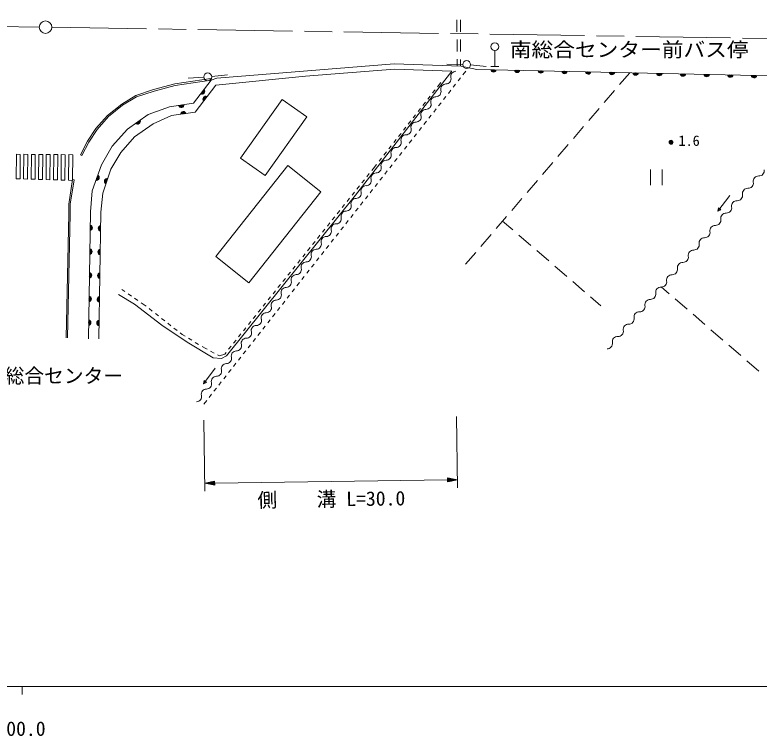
# Model space of a CAD drawing. Units: millimetres, scale not verified. Extents: x 40000 to 680000, y 20000 to 380000.
# Drawn here: x 467069 to 561345, y 198715 to 290061 of the extents above; entities that cross this region are included whole.
import ezdxf
from ezdxf.enums import TextEntityAlignment as Align

# ---------------------------------------------------------------- set-up
doc = ezdxf.new("R2010")
doc.units = ezdxf.units.MM
doc.header["$LTSCALE"] = 1000
doc.linetypes.add('CHAIN', pattern=[18.5, 12, -1.5, 3.5, -1.5])
for name, color, linetype, lineweight in [('M-BGD', 7, 'Continuous', 13), ('M-BMK', 2, 'CHAIN', 13), ('M-BMK-SRVR', 3, 'Continuous', 13), ('M-STR-HTXT', 7, 'Continuous', 13), ('M-STR-STRD', 7, 'Continuous', 13), ('M-TTL-BAND', 7, 'Continuous', 13)]:
    doc.layers.add(name, color=color, linetype=linetype, lineweight=lineweight)
doc.layers.add('M-BGD-HTXT', color=7, linetype='Continuous')
doc.styles.add('ＭＳ ゴシック', font='')
doc.styles.get('ＭＳ ゴシック').set_extended_font_data('MS Gothic')

msp = doc.modelspace()

# ---------------------------------------------------------------- linework, layer by layer
at = {"layer": 'M-BGD'}
for p, q in [((523067, 289434), (523073, 287934)), ((523499, 289427), (523505, 287927)), ((523078, 286934), (523084, 285434)), ((523509, 286927), (523515, 285427)), ((527867, 285537), (527867, 283537)), ((523798, 283784), (521798, 283840)), ((523088, 284434), (523092, 283599)), ((523520, 284427), (523523, 283592)), ((524201, 282943), (523832, 282474)), ((524795, 283717), (526783, 283504)), ((527367, 283537), (528367, 283537)), ((491005, 282179), (489009, 282055)), ((492001, 282264), (493989, 282483)), ((523523, 282081), (523214, 281688)), ((543679, 281233), (544967, 282734)), ((520609, 280960), (521044, 281514)), ((522904, 281296), (522595, 280903)), ((519992, 280173), (520301, 280567)), ((522286, 280510), (521977, 280117)), ((541725, 278956), (543028, 280474)), ((519375, 279387), (519684, 279780)), ((521668, 279724), (521358, 279331)), ((518141, 277813), (518450, 278206)), ((518758, 278600), (519067, 278993)), ((520431, 278152), (520121, 277759)), ((521049, 278938), (520740, 278545)), ((539772, 276679), (541074, 278197)), ((517524, 277026), (517832, 277419)), ((519812, 277366), (519503, 276973)), ((516907, 276239), (517215, 276632)), ((519194, 276581), (518885, 276188)), ((516290, 275452), (516598, 275846)), ((518575, 275795), (518266, 275402)), ((537818, 274403), (539120, 275921)), ((515673, 274665), (515981, 275059)), ((517957, 275009), (517648, 274616)), ((514438, 273091), (514747, 273485)), ((515056, 273878), (515364, 274272)), ((516720, 273437), (516411, 273044)), ((517338, 274223), (517029, 273830)), ((535864, 272126), (537167, 273644)), ((513821, 272305), (514130, 272698)), ((516102, 272651), (515792, 272258)), ((513204, 271518), (513513, 271911)), ((515483, 271866), (515174, 271473)), ((512461, 270570), (512896, 271124)), ((514865, 271080), (514555, 270687)), ((533910, 269849), (535213, 271367)), ((511653, 269561), (511966, 269952)), ((512278, 270342), (512461, 270570)), ((514246, 270294), (513937, 269901)), ((547579, 270488), (547579, 268488)), ((549079, 270488), (549079, 268488)), ((511028, 268781), (511340, 269171)), ((513009, 268722), (512700, 268329)), ((513628, 269508), (513319, 269115)), ((531957, 267573), (533259, 269091)), ((510403, 268001), (510715, 268391)), ((512391, 267936), (512082, 267543)), ((509152, 266440), (509465, 266830)), ((509777, 267220), (510090, 267610)), ((511772, 267151), (511463, 266758)), ((530003, 265296), (531306, 266814)), ((557631, 267183), (556101, 265206)), ((508527, 265659), (508839, 266050)), ((511154, 266365), (510845, 265972)), ((507901, 264879), (508214, 265269)), ((510536, 265579), (510226, 265186)), ((556101, 265206), (556182, 265618)), ((556478, 265388), (556101, 265206)), ((556182, 265618), (556478, 265388)), ((507276, 264099), (507589, 264489)), ((509299, 264007), (508989, 263614)), ((509917, 264793), (509608, 264400)), ((528049, 263020), (529352, 264537)), ((506651, 263318), (506964, 263708)), ((508680, 263221), (508371, 262829)), ((528850, 263952), (530156, 262826)), ((505400, 261757), (505713, 262147)), ((506026, 262538), (506338, 262928)), ((508062, 262436), (507753, 262043)), ((526096, 260743), (527398, 262261)), ((530913, 262172), (532428, 260866)), ((504775, 260977), (505088, 261367)), ((507443, 261650), (507134, 261257)), ((504150, 260196), (504463, 260587)), ((506825, 260864), (506516, 260471)), ((533185, 260213), (534699, 258907)), ((503525, 259416), (503837, 259806)), ((505588, 259292), (505279, 258899)), ((506206, 260078), (505897, 259685)), ((524156, 258483), (525445, 259984)), ((502899, 258636), (503212, 259026)), ((504970, 258506), (504660, 258114)), ((501649, 257075), (501962, 257465)), ((502274, 257855), (502587, 258245)), ((504351, 257721), (504042, 257328)), ((535457, 258254), (536971, 256947)), ((501024, 256294), (501336, 256685)), ((503733, 256935), (503424, 256542)), ((500398, 255514), (500711, 255904)), ((503114, 256149), (502805, 255756)), ((537728, 256294), (539243, 254988)), ((548953, 255602), (549942, 254749)), ((480626, 255271), (481001, 255016)), ((481415, 254734), (481828, 254452)), ((499773, 254734), (500086, 255124)), ((501877, 254577), (501568, 254184)), ((502496, 255363), (502187, 254970)), ((482241, 254171), (482654, 253889)), ((483067, 253608), (483443, 253352)), ((499148, 253953), (499460, 254343)), ((501259, 253791), (500950, 253399)), ((540000, 254335), (541306, 253208)), ((550699, 254096), (552214, 252790)), ((483443, 253352), (483682, 253164)), ((484075, 252856), (484469, 252548)), ((497897, 252392), (498210, 252782)), ((498523, 253173), (498835, 253563)), ((500641, 253006), (500331, 252613)), ((484862, 252239), (485256, 251931)), ((497272, 251612), (497585, 252002)), ((500022, 252220), (499713, 251827)), ((552971, 252138), (554486, 250832)), ((485650, 251622), (486043, 251314)), ((486437, 251006), (486830, 250697)), ((496647, 250831), (496959, 251222)), ((499404, 251434), (499094, 251041)), ((487224, 250389), (487617, 250080)), ((496022, 250051), (496334, 250441)), ((498167, 249862), (497858, 249469)), ((498785, 250648), (498476, 250255)), ((555243, 250179), (556758, 248873)), ((488011, 249772), (488250, 249585)), ((488250, 249585), (488631, 249357)), ((489060, 249100), (489489, 248843)), ((495396, 249271), (495709, 249661)), ((497548, 249076), (497239, 248684)), ((489918, 248586), (490347, 248329)), ((490776, 248072), (491156, 247844)), ((494146, 247710), (494458, 248100)), ((494771, 248490), (495084, 248880)), ((496930, 248291), (496621, 247898)), ((557516, 248220), (559030, 246914)), ((491156, 247844), (491419, 247704)), ((491860, 247469), (492301, 247233)), ((493004, 246858), (493650, 247091)), ((493650, 247091), (493833, 247320)), ((496311, 247505), (496002, 247112)), ((492742, 246998), (493004, 246858)), ((495693, 246719), (495384, 246326)), ((559788, 246261), (561302, 244955)), ((492457, 245333), (490960, 243331)), ((494456, 245147), (494147, 244754)), ((495075, 245933), (494765, 245540)), ((493838, 244361), (493528, 243969)), ((490960, 243331), (491034, 243744)), ((491334, 243519), (490960, 243331)), ((491034, 243744), (491334, 243519)), ((493219, 243576), (492910, 243183)), ((492601, 242790), (492292, 242397)), ((491982, 242004), (491673, 241611)), ((491364, 241218), (490995, 240749))]:
    msp.add_line(p, q, dxfattribs=at)
for points in [[(491914, 281812), (492639, 282039), (515135, 283851), (523620, 283582)], [(492504, 281142), (493374, 281232), (503882, 282290), (515151, 283167), (522436, 282936)], [(522436, 282936), (510208, 267215), (493865, 246858)], [(523620, 283582), (525580, 283161), (568814, 282210), (568868, 283573), (570969, 283519)], [(476377, 249040), (476628, 265131), (476879, 267786), (478027, 271087), (479390, 273419), (481346, 275599), (483947, 277465), (486638, 278398), (489688, 278873), (491914, 281812)], [(492504, 281142), (489903, 277725), (486925, 277303), (484567, 276268), (482241, 274600), (480474, 272629), (479244, 270526), (478192, 267500), (477961, 265058), (477710, 249019)], [(493865, 246858), (493237, 246553), (492179, 246607), (488896, 248598), (485685, 250769), (482205, 253442), (480178, 254626)]]:
    msp.add_lwpolyline(points, dxfattribs=at)
for points in [[(504055, 277131), (498781, 269704), (495641, 271933), (500915, 279360)], [(467759, 272392), (467259, 272406), (467223, 269302), (467723, 269288)], [(468671, 269261), (468707, 272386), (468207, 272400), (468171, 269276)], [(469619, 269235), (469655, 272380), (469155, 272394), (469119, 269249)], [(470567, 269208), (470603, 272374), (470103, 272388), (470067, 269222)], [(471515, 269181), (471551, 272368), (471052, 272382), (471015, 269195)], [(472463, 269154), (472500, 272362), (472000, 272376), (471963, 269169)], [(473411, 269128), (473448, 272356), (472948, 272370), (472911, 269142)], [(474396, 272350), (473896, 272364), (473859, 269115), (474358, 269101)], [(505813, 267659), (496700, 256141), (492512, 259455), (501625, 270972)]]:
    msp.add_lwpolyline(points, close=True, dxfattribs=at)
for centre, radius in [((527867, 286037), 500), ((524297, 283770), 500), ((491504, 282210), 500), ((550195, 273937), 250), ((550195, 273937), 204), ((550195, 273937), 159), ((550195, 273937), 114), ((550195, 273937), 68.2), ((550195, 273937), 22.7)]:
    msp.add_circle(centre, radius, dxfattribs=at)
for centre, radius, start, end in [((522937, 282272), 649, 89.78428, 193.93434), ((527703, 283168), 354, 187.53758, 349.94276), ((527703, 283168), 283, 189.76162, 347.71872), ((527703, 283168), 212, 193.50795, 343.9724), ((527703, 283168), 142, 201.21968, 336.26067), ((527703, 283168), 100, 211.53734, 325.943), ((530702, 283102), 354, 187.53758, 349.94276), ((530702, 283102), 283, 189.76162, 347.71872), ((530702, 283102), 212, 193.50795, 343.9724), ((530702, 283102), 142, 201.21968, 336.26067), ((530702, 283102), 100, 211.53734, 325.943), ((533702, 283036), 354, 187.53758, 349.94276), ((533702, 283036), 283, 189.76162, 347.71872), ((533702, 283036), 212, 193.50795, 343.9724), ((533702, 283036), 142, 201.21968, 336.26067), ((533702, 283036), 100, 211.53734, 325.943), ((536701, 282970), 354, 187.53758, 349.94276), ((536701, 282970), 283, 189.76162, 347.71872), ((536701, 282970), 212, 193.50795, 343.9724), ((536701, 282970), 142, 201.21968, 336.26067), ((536701, 282970), 100, 211.53734, 325.943), ((539700, 282904), 354, 187.53758, 349.94276), ((539700, 282904), 283, 189.76162, 347.71872), ((539700, 282904), 212, 193.50795, 343.9724), ((539700, 282904), 142, 201.21968, 336.26067), ((539700, 282904), 100, 211.53734, 325.943), ((521677, 281959), 649, 269.78428, 13.93434), ((542699, 282838), 354, 187.53758, 349.94276), ((542699, 282838), 283, 189.76162, 347.71872), ((542699, 282838), 212, 193.50795, 343.9724), ((542699, 282838), 142, 201.21968, 336.26067), ((542699, 282838), 100, 211.53734, 325.943), ((545699, 282772), 354, 187.53758, 349.94276), ((545699, 282772), 283, 189.76162, 347.71872), ((545699, 282772), 212, 193.50795, 343.9724), ((545699, 282772), 142, 201.21968, 336.26067), ((545699, 282772), 100, 211.53734, 325.943), ((548698, 282706), 354, 187.53758, 349.94276), ((548698, 282706), 283, 189.76162, 347.71872), ((548698, 282706), 212, 193.50795, 343.9724), ((548698, 282706), 142, 201.21968, 336.26067), ((548698, 282706), 100, 211.53734, 325.943), ((551697, 282640), 354, 187.53758, 349.94276), ((551697, 282640), 283, 189.76162, 347.71872), ((551697, 282640), 212, 193.50795, 343.9724), ((551697, 282640), 142, 201.21968, 336.26067), ((551697, 282640), 100, 211.53734, 325.943), ((554696, 282574), 354, 187.53758, 349.94276), ((554696, 282574), 283, 189.76162, 347.71872), ((554696, 282574), 212, 193.50795, 343.9724), ((554696, 282574), 142, 201.21968, 336.26067), ((554696, 282574), 100, 211.53734, 325.943), ((557696, 282508), 354, 187.53758, 349.94276), ((557696, 282508), 283, 189.76162, 347.71872), ((557696, 282508), 212, 193.50795, 343.9724), ((557696, 282508), 142, 201.21968, 336.26067), ((557696, 282508), 100, 211.53734, 325.943), ((560695, 282442), 354, 187.53758, 349.94276), ((560695, 282442), 283, 189.76162, 347.71872), ((560695, 282442), 212, 193.50795, 343.9724), ((560695, 282442), 142, 201.21968, 336.26067), ((560695, 282442), 100, 211.53734, 325.943), ((521673, 280662), 649, 89.78428, 193.93434), ((490757, 280375), 354, 241.66411, 44.06929), ((490757, 280375), 283, 243.88815, 41.84525), ((490757, 280375), 212, 247.63447, 38.09892), ((490757, 280375), 142, 255.3462, 30.38719), ((490757, 280375), 100, 265.66386, 20.06953), ((520413, 280349), 649, 269.78428, 13.93434), ((491247, 279401), 354, 61.52066, 223.92584), ((491247, 279401), 283, 63.7447, 221.7018), ((491247, 279401), 212, 67.49102, 217.95547), ((491247, 279401), 142, 75.20275, 210.24374), ((491247, 279401), 100, 85.52042, 199.92608), ((520408, 279052), 649, 89.78428, 193.93434), ((488155, 278689), 354, 197.65751, 0.06268), ((488155, 278689), 283, 199.88155, 357.83865), ((488155, 278689), 212, 203.62787, 354.09232), ((488155, 278689), 142, 211.3396, 346.38059), ((488155, 278689), 100, 221.65726, 336.06293), ((519149, 278739), 649, 269.78428, 13.93434), ((488422, 277460), 354, 16.85502, 179.2602), ((488422, 277460), 283, 19.07906, 177.03616), ((488422, 277460), 212, 22.82538, 173.28983), ((488422, 277460), 142, 30.53711, 165.5781), ((488422, 277460), 100, 40.85477, 155.26044), ((517885, 277129), 649, 269.78428, 13.93434), ((519144, 277442), 649, 89.78428, 193.93434), ((482615, 276576), 354, 224.44707, 26.85225), ((482615, 276576), 283, 226.67111, 24.62821), ((482615, 276576), 212, 230.41743, 20.88188), ((482615, 276576), 142, 238.12916, 13.17015), ((482615, 276576), 100, 248.44682, 2.85249), ((517880, 275832), 649, 89.78428, 193.93434), ((516621, 275520), 649, 269.78428, 13.93434), ((516616, 274222), 649, 89.78428, 193.93434), ((515357, 273910), 649, 269.78428, 13.93434), ((515352, 272612), 649, 89.78428, 193.93434), ((514088, 271002), 649, 89.78428, 193.93434), ((514093, 272300), 649, 269.78428, 13.93434), ((512828, 270690), 649, 269.78428, 13.93434), ((477402, 269455), 354, 259.6184, 62.02358), ((477402, 269455), 283, 261.84244, 59.79954), ((477402, 269455), 212, 265.58877, 56.05322), ((512824, 269393), 649, 89.78428, 193.93434), ((561264, 268992), 666, 87.36565, 190.05979), ((561325, 270322), 666, 267.36565, 10.05979), ((477402, 269455), 142, 273.3005, 48.34149), ((477402, 269455), 100, 283.61816, 38.02382), ((478769, 268996), 354, 79.6184, 242.02358), ((478769, 268996), 283, 81.84244, 239.79954), ((478769, 268996), 212, 85.58877, 236.05322), ((478769, 268996), 142, 93.3005, 228.34149), ((478769, 268996), 100, 103.61816, 218.02382), ((511564, 269080), 649, 269.78428, 13.93434), ((559953, 268759), 666, 267.36565, 10.05979), ((511559, 267783), 649, 89.78428, 193.93434), ((559892, 267429), 666, 87.36565, 190.05979), ((510295, 266173), 649, 89.78428, 193.93434), ((510300, 267470), 649, 269.78428, 13.93434), ((558580, 267196), 666, 267.36565, 10.05979), ((509036, 265860), 649, 269.78428, 13.93434), ((558519, 265865), 666, 87.36565, 190.05979), ((509031, 264563), 649, 89.78428, 193.93434), ((557146, 264302), 666, 87.36565, 190.05979), ((557207, 265633), 666, 267.36565, 10.05979), ((507772, 264250), 649, 269.78428, 13.93434), ((555835, 264070), 666, 267.36565, 10.05979), ((476542, 263086), 354, 277.90323, 80.30841), ((476542, 263086), 283, 280.12727, 78.08437), ((476542, 263086), 212, 283.8736, 74.33805), ((476542, 263086), 142, 291.58533, 66.62632), ((476542, 263086), 100, 301.90299, 56.30866), ((477983, 263037), 354, 97.90323, 260.30841), ((477983, 263037), 283, 100.12727, 258.08437), ((477983, 263037), 212, 103.8736, 254.33805), ((477983, 263037), 142, 111.58533, 246.62632), ((477983, 263037), 100, 121.90299, 236.30866), ((507767, 262953), 649, 89.78428, 193.93434), ((555774, 262739), 666, 87.36565, 190.05979), ((506508, 262641), 649, 269.78428, 13.93434), ((554462, 262506), 666, 267.36565, 10.05979), ((505243, 261031), 649, 269.78428, 13.93434), ((506503, 261343), 649, 89.78428, 193.93434), ((554401, 261176), 666, 87.36565, 190.05979), ((476495, 260086), 354, 277.90323, 80.30841), ((476495, 260086), 283, 280.12727, 78.08437), ((476495, 260086), 212, 283.8736, 74.33805), ((476495, 260086), 142, 291.58533, 66.62632), ((477936, 260037), 354, 97.90323, 260.30841), ((477936, 260037), 283, 100.12727, 258.08437), ((477936, 260037), 212, 103.8736, 254.33805), ((505239, 259733), 649, 89.78428, 193.93434), ((553028, 259613), 666, 87.36565, 190.05979), ((553089, 260943), 666, 267.36565, 10.05979), ((476495, 260086), 100, 301.90299, 56.30866), ((477936, 260037), 142, 111.58533, 246.62632), ((477936, 260037), 100, 121.90299, 236.30866), ((503979, 259421), 649, 269.78428, 13.93434), ((551717, 259380), 666, 267.36565, 10.05979), ((503974, 258123), 649, 89.78428, 193.93434), ((551656, 258050), 666, 87.36565, 190.05979), ((476448, 257086), 354, 277.90323, 80.30841), ((477890, 257038), 354, 97.90323, 260.30841), ((502715, 257811), 649, 269.78428, 13.93434), ((550344, 257817), 666, 267.36565, 10.05979), ((476448, 257086), 283, 280.12727, 78.08437), ((476448, 257086), 212, 283.8736, 74.33805), ((476448, 257086), 142, 291.58533, 66.62632), ((476448, 257086), 100, 301.90299, 56.30866), ((477890, 257038), 283, 100.12727, 258.08437), ((477890, 257038), 212, 103.8736, 254.33805), ((477890, 257038), 142, 111.58533, 246.62632), ((477890, 257038), 100, 121.90299, 236.30866), ((502710, 256513), 649, 89.78428, 193.93434), ((550283, 256486), 666, 87.36565, 190.05979), ((501446, 254904), 649, 89.78428, 193.93434), ((501451, 256201), 649, 269.78428, 13.93434), ((548910, 254923), 666, 87.36565, 190.05979), ((548971, 256254), 666, 267.36565, 10.05979), ((500187, 254591), 649, 269.78428, 13.93434), ((547599, 254691), 666, 267.36565, 10.05979), ((476401, 254087), 354, 277.90323, 80.30841), ((476401, 254087), 283, 280.12727, 78.08437), ((476401, 254087), 212, 283.8736, 74.33805), ((476401, 254087), 142, 291.58533, 66.62632), ((476401, 254087), 100, 301.90299, 56.30866), ((477843, 254038), 354, 97.90323, 260.30841), ((477843, 254038), 283, 100.12727, 258.08437), ((477843, 254038), 212, 103.8736, 254.33805), ((477843, 254038), 142, 111.58533, 246.62632), ((477843, 254038), 100, 121.90299, 236.30866), ((500182, 253294), 649, 89.78428, 193.93434), ((547538, 253360), 666, 87.36565, 190.05979), ((498923, 252981), 649, 269.78428, 13.93434), ((546226, 253127), 666, 267.36565, 10.05979), ((498918, 251684), 649, 89.78428, 193.93434), ((546165, 251797), 666, 87.36565, 190.05979), ((476354, 251087), 354, 277.90323, 80.30841), ((476354, 251087), 283, 280.12727, 78.08437), ((476354, 251087), 212, 283.8736, 74.33805), ((476354, 251087), 142, 291.58533, 66.62632), ((476354, 251087), 100, 301.90299, 56.30866), ((477796, 251038), 354, 97.90323, 260.30841), ((477796, 251038), 283, 100.12727, 258.08437), ((477796, 251038), 212, 103.8736, 254.33805), ((477796, 251038), 142, 111.58533, 246.62632), ((477796, 251038), 100, 121.90299, 236.30866), ((497659, 251371), 649, 269.78428, 13.93434), ((544792, 250234), 666, 87.36565, 190.05979), ((544854, 251564), 666, 267.36565, 10.05979), ((496394, 249762), 649, 269.78428, 13.93434), ((497654, 250074), 649, 89.78428, 193.93434), ((543481, 250001), 666, 267.36565, 10.05979), ((496389, 248464), 649, 89.78428, 193.93434), ((543420, 248671), 666, 87.36565, 190.05979), ((495130, 248152), 649, 269.78428, 13.93434), ((542108, 248438), 666, 267.36565, 10.05979), ((495125, 246854), 649, 89.78428, 193.93434), ((493866, 246542), 649, 269.78428, 13.93434), ((493861, 245244), 649, 89.78428, 193.93434), ((492597, 243634), 649, 89.78428, 193.93434), ((492602, 244932), 649, 269.78428, 13.93434), ((491338, 243322), 649, 269.78428, 13.93434), ((491333, 242025), 649, 89.78428, 193.93434), ((490074, 241712), 649, 269.78428, 13.93434)]:
    msp.add_arc(centre, radius, start, end, dxfattribs=at)
at = {"layer": 'M-BMK'}
for p, q in [((371975, 290061), (470150, 288518)), ((471750, 288493), (570245, 286945))]:
    msp.add_line(p, q, dxfattribs=at)
at = {"layer": 'M-BMK-SRVR'}
msp.add_circle((470950, 288505), 800, dxfattribs=at)
at = {"layer": 'M-STR-HTXT'}
for p, q in [((491022, 238750), (491143, 229750)), ((523017, 239180), (523138, 230181)), ((491130, 230750), (492376, 231017)), ((492383, 230517), (492376, 231017)), ((492379, 230767), (521875, 231164)), ((523125, 231181), (521871, 231414)), ((521871, 231414), (521878, 230914)), ((522122, 231367), (521872, 231364)), ((521873, 231314), (522373, 231321)), ((522623, 231274), (521873, 231264)), ((521874, 231214), (522874, 231228)), ((523125, 231181), (521875, 231164)), ((521875, 231114), (522875, 231128)), ((522626, 231074), (521876, 231064)), ((521877, 231014), (522377, 231021)), ((523125, 231181), (521878, 230914)), ((491130, 230750), (492379, 230767)), ((491130, 230750), (492383, 230517)), ((492379, 230817), (491379, 230804)), ((492380, 230717), (491380, 230704)), ((491628, 230857), (492378, 230867)), ((491631, 230657), (492381, 230667)), ((492377, 230917), (491878, 230910)), ((492381, 230617), (491882, 230610)), ((492127, 230964), (492377, 230967)), ((492132, 230564), (492382, 230567)), ((522127, 230967), (521877, 230964))]:
    msp.add_line(p, q, dxfattribs=at)
at = {"layer": 'M-STR-STRD'}
for p, q in [((491883, 282010), (491914, 281812)), ((475361, 272350), (475538, 272257)), ((474374, 269201), (474572, 269171))]:
    msp.add_line(p, q, dxfattribs=at)
for points in [[(475361, 272350), (476258, 274054), (477316, 275686), (478787, 277337), (480599, 278772), (482411, 279866), (484636, 280593), (487344, 281311), (491883, 282010)], [(475538, 272257), (476431, 273953), (477476, 275565), (478925, 277191), (480713, 278607), (482495, 279683), (484692, 280401), (487385, 281114), (491914, 281812)], [(473549, 249145), (473890, 264878), (473890, 266098), (474374, 269201)], [(473749, 249141), (474090, 264876), (474090, 266082), (474572, 269171)]]:
    msp.add_lwpolyline(points, dxfattribs=at)
at = {"layer": 'M-TTL-BAND'}
for p, q in [((40000, 205000), (579000, 205000)), ((468000, 205000), (468000, 204000))]:
    msp.add_line(p, q, dxfattribs=at)

# ---------------------------------------------------------------- texts
at = {"layer": 'M-BGD', "style": 'ＭＳ ゴシック'}
msp.add_text('1.6', height=1320, dxfattribs=at).set_placement((551128, 273076), align=Align.BOTTOM_LEFT)
at = {"layer": 'M-BGD-HTXT', "style": 'ＭＳ ゴシック', "width": 1.1}
msp.add_text('南総合センター前バス停', height=1833, dxfattribs=at).set_placement((544885, 284199), align=Align.BOTTOM_CENTER)
at = {"layer": 'M-BGD-HTXT', "style": 'ＭＳ ゴシック'}
msp.add_text('至南総合センター', height=1833, dxfattribs=at).set_placement((470772, 242884), align=Align.BOTTOM_CENTER)
at = {"layer": 'M-STR-HTXT', "style": 'ＭＳ ゴシック'}
msp.add_text('側\u3000\u3000溝 L=30.0', height=1833, rotation=0.771, dxfattribs=at).set_placement((507177, 227266), align=Align.BOTTOM_CENTER)
at = {"layer": 'M-TTL-BAND', "style": 'ＭＳ ゴシック'}
msp.add_text('400.0', height=1833, dxfattribs=at).set_placement((467844, 198195), align=Align.BOTTOM_CENTER)

doc.saveas('drawing.dxf')
